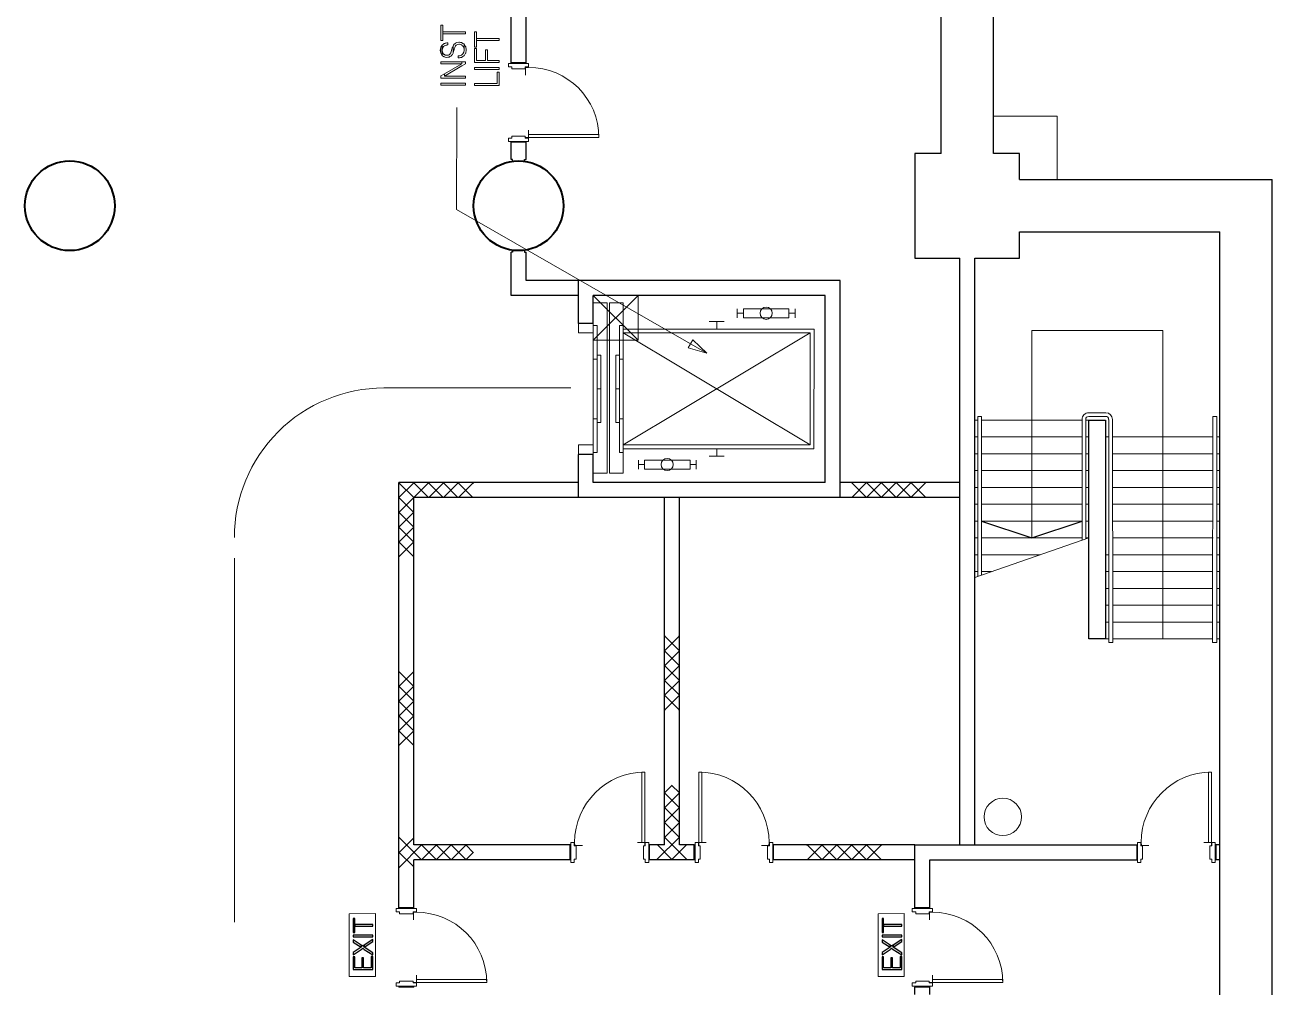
# Model space of a CAD drawing. Header units: metres. Extents: x 1807 to 3745, y 842 to 1968.
# Drawn here: x 3614.4 to 3631.07, y 1310.3 to 1323.17 of the extents above; entities that cross this region are included whole.
import ezdxf

# ---------------------------------------------------------------- set-up
doc = ezdxf.new("R2010")
doc.units = ezdxf.units.M
doc.header["$MEASUREMENT"] = 0
doc.linetypes.add('DGN1', pattern=[7.299439, 0, -7.299439])
doc.linetypes.add('DGN2', pattern=[9.732586, 4.866293, -4.866293])
doc.layers.add('Level 1', color=7, linetype='Continuous', lineweight=0)

msp = doc.modelspace()

# ---------------------------------------------------------------- linework, layer by layer
at = {"layer": 'Level 1', "color": 7, "linetype": 'Continuous', "lineweight": 30}
for p, q in [((3626.649, 1321.45), (3626.649, 1331.3)), ((3627.349, 1321.45), (3627.349, 1331.3)), ((3620.899, 1322.661), (3620.899, 1324)), ((3621.099, 1322.661), (3621.099, 1323.5)), ((3621.099, 1322.661), (3620.899, 1322.661)), ((3621.099, 1321.601), (3620.899, 1321.601)), ((3620.899, 1321.37), (3620.899, 1321.601)), ((3621.099, 1321.37), (3621.099, 1321.601)), ((3620.919, 1321.37), (3620.899, 1321.37)), ((3620.919, 1321.345), (3620.919, 1321.37)), ((3621.079, 1321.345), (3621.079, 1321.37)), ((3621.079, 1321.37), (3621.099, 1321.37)), ((3626.649, 1321.45), (3626.299, 1321.45)), ((3626.299, 1321.45), (3626.299, 1320.05)), ((3627.699, 1321.45), (3627.349, 1321.45)), ((3627.699, 1321.1), (3627.699, 1321.45)), ((3627.699, 1321.1), (3631.074, 1321.1)), ((3631.074, 1309.15), (3631.074, 1321.1)), ((3627.699, 1320.4), (3630.374, 1320.4)), ((3627.699, 1320.05), (3627.699, 1320.4)), ((3630.374, 1309.85), (3630.374, 1320.4)), ((3620.919, 1320.156), (3620.919, 1320.131)), ((3621.079, 1320.156), (3621.079, 1320.131)), ((3620.899, 1319.55), (3620.899, 1320.131)), ((3620.919, 1320.131), (3620.899, 1320.131)), ((3621.079, 1320.131), (3621.099, 1320.131)), ((3621.1, 1319.75), (3621.099, 1320.131)), ((3626.299, 1320.05), (3626.899, 1320.05)), ((3626.899, 1312.2), (3626.899, 1320.05)), ((3627.099, 1312.2), (3627.099, 1320.05)), ((3627.099, 1320.05), (3627.699, 1320.05)), ((3621.799, 1319.75), (3621.1, 1319.75)), ((3621.799, 1319.175), (3621.799, 1319.75)), ((3625.299, 1319.75), (3621.799, 1319.75)), ((3625.299, 1316.85), (3625.299, 1319.75)), ((3621.799, 1319.55), (3620.899, 1319.55)), ((3621.999, 1319.175), (3621.999, 1319.55)), ((3625.099, 1319.55), (3621.999, 1319.55)), ((3625.099, 1317.05), (3625.099, 1319.55)), ((3621.999, 1319.175), (3621.799, 1319.175)), ((3628.623, 1314.957), (3628.624, 1317.882)), ((3628.624, 1317.882), (3628.849, 1317.882)), ((3628.849, 1317.882), (3628.849, 1314.957)), ((3621.799, 1316.85), (3621.799, 1317.425)), ((3621.999, 1317.425), (3621.799, 1317.425)), ((3621.999, 1317.05), (3621.999, 1317.425)), ((3621.799, 1317.05), (3619.399, 1317.05)), ((3619.399, 1311.36), (3619.399, 1317.05)), ((3625.099, 1317.05), (3621.999, 1317.05)), ((3626.899, 1317.05), (3625.299, 1317.05)), ((3619.599, 1312.2), (3619.599, 1316.85)), ((3621.799, 1316.85), (3619.599, 1316.85)), ((3625.299, 1316.85), (3621.799, 1316.85)), ((3622.949, 1312.2), (3622.949, 1316.85)), ((3623.149, 1312.2), (3623.149, 1316.85)), ((3626.899, 1316.85), (3625, 1316.85)), ((3627.188, 1316.532), (3627.861, 1316.307)), ((3627.861, 1316.307), (3628.533, 1316.532)), ((3628.849, 1314.957), (3628.623, 1314.957)), ((3621.689, 1312.2), (3619.599, 1312.2)), ((3621.689, 1312), (3621.689, 1312.2)), ((3622.749, 1312), (3622.749, 1312.2)), ((3622.949, 1312.2), (3622.749, 1312.2)), ((3623.349, 1312.2), (3623.149, 1312.2)), ((3623.349, 1312), (3623.349, 1312.2)), ((3624.409, 1312), (3624.409, 1312.201)), ((3626.299, 1312.201), (3624.409, 1312.201)), ((3626.299, 1311.36), (3626.299, 1312.201)), ((3626.299, 1312.201), (3629.264, 1312.2)), ((3626.899, 1312.2), (3627.099, 1312.2)), ((3629.264, 1312.2), (3629.264, 1312)), ((3630.324, 1312.2), (3630.324, 1312)), ((3630.374, 1312.2), (3630.324, 1312.2)), ((3621.689, 1312), (3619.599, 1312)), ((3619.599, 1311.36), (3619.599, 1312)), ((3623.349, 1312), (3622.749, 1312)), ((3626.299, 1312.001), (3624.409, 1312)), ((3626.499, 1312.001), (3629.264, 1312)), ((3626.499, 1311.36), (3626.499, 1312.001)), ((3630.374, 1312), (3630.324, 1312)), ((3619.599, 1311.36), (3619.399, 1311.36)), ((3626.499, 1311.36), (3626.299, 1311.36)), ((3618.808, 1311.219), (3618.787, 1311.219)), ((3618.787, 1311.219), (3618.787, 1311.031)), ((3618.808, 1311.031), (3618.808, 1311.219)), ((3625.881, 1311.219), (3625.859, 1311.219)), ((3625.859, 1311.219), (3625.859, 1311.031)), ((3625.881, 1311.031), (3625.881, 1311.219)), ((3618.787, 1311.031), (3618.808, 1311.031)), ((3619.05, 1310.996), (3618.787, 1310.996)), ((3618.787, 1310.996), (3618.787, 1310.972)), ((3619.05, 1311.138), (3618.808, 1311.138)), ((3618.808, 1311.138), (3618.808, 1311.113)), ((3618.808, 1311.113), (3619.05, 1311.113)), ((3619.05, 1311.113), (3619.05, 1311.138)), ((3619.05, 1310.972), (3619.05, 1310.996)), ((3625.859, 1311.031), (3625.881, 1311.031)), ((3626.122, 1310.996), (3625.859, 1310.996)), ((3625.859, 1310.996), (3625.859, 1310.972)), ((3626.122, 1311.138), (3625.881, 1311.138)), ((3625.881, 1311.138), (3625.881, 1311.113)), ((3625.881, 1311.113), (3626.122, 1311.113)), ((3626.122, 1311.113), (3626.122, 1311.138)), ((3626.122, 1310.972), (3626.122, 1310.996)), ((3618.787, 1310.972), (3619.05, 1310.972)), ((3618.894, 1310.859), (3618.787, 1310.93)), ((3618.787, 1310.93), (3618.787, 1310.902)), ((3618.787, 1310.902), (3618.894, 1310.832)), ((3618.894, 1310.832), (3618.787, 1310.761)), ((3618.894, 1310.832), (3618.894, 1310.859)), ((3618.915, 1310.846), (3618.894, 1310.859)), ((3618.894, 1310.859), (3618.894, 1310.832)), ((3618.894, 1310.804), (3618.915, 1310.818)), ((3618.936, 1310.859), (3618.915, 1310.846)), ((3618.915, 1310.846), (3618.915, 1310.846)), ((3618.915, 1310.818), (3618.915, 1310.818)), ((3618.915, 1310.818), (3618.936, 1310.804)), ((3619.05, 1310.937), (3618.936, 1310.859)), ((3618.936, 1310.832), (3619.05, 1310.908)), ((3618.936, 1310.859), (3618.936, 1310.832)), ((3618.936, 1310.832), (3618.936, 1310.859)), ((3619.05, 1310.758), (3618.936, 1310.832)), ((3619.05, 1310.908), (3619.05, 1310.937)), ((3625.859, 1310.972), (3626.122, 1310.972)), ((3625.967, 1310.859), (3625.859, 1310.93)), ((3625.859, 1310.93), (3625.859, 1310.902)), ((3625.859, 1310.902), (3625.967, 1310.832)), ((3625.967, 1310.832), (3625.859, 1310.761)), ((3625.967, 1310.832), (3625.967, 1310.859)), ((3625.987, 1310.846), (3625.967, 1310.859)), ((3625.967, 1310.859), (3625.967, 1310.832)), ((3625.967, 1310.804), (3625.987, 1310.818)), ((3626.008, 1310.86), (3625.987, 1310.846)), ((3625.987, 1310.846), (3625.987, 1310.846)), ((3625.987, 1310.818), (3625.987, 1310.818)), ((3625.987, 1310.818), (3626.008, 1310.804)), ((3626.122, 1310.937), (3626.008, 1310.86)), ((3626.008, 1310.832), (3626.122, 1310.908)), ((3626.008, 1310.86), (3626.008, 1310.832)), ((3626.008, 1310.832), (3626.008, 1310.86)), ((3626.122, 1310.758), (3626.008, 1310.832)), ((3626.122, 1310.908), (3626.122, 1310.937)), ((3618.787, 1310.733), (3618.894, 1310.804)), ((3618.787, 1310.761), (3618.787, 1310.733)), ((3618.808, 1310.706), (3618.787, 1310.706)), ((3618.787, 1310.706), (3618.787, 1310.533)), ((3618.808, 1310.557), (3618.808, 1310.706)), ((3618.925, 1310.693), (3618.904, 1310.693)), ((3618.904, 1310.693), (3618.904, 1310.557)), ((3618.925, 1310.557), (3618.925, 1310.693)), ((3618.936, 1310.804), (3619.05, 1310.73)), ((3619.05, 1310.71), (3619.028, 1310.71)), ((3619.028, 1310.71), (3619.028, 1310.557)), ((3619.05, 1310.73), (3619.05, 1310.758)), ((3619.05, 1310.533), (3619.05, 1310.71)), ((3625.859, 1310.733), (3625.967, 1310.804)), ((3625.859, 1310.761), (3625.859, 1310.733)), ((3625.881, 1310.706), (3625.859, 1310.706)), ((3625.859, 1310.706), (3625.859, 1310.533)), ((3625.881, 1310.557), (3625.881, 1310.706)), ((3625.998, 1310.693), (3625.976, 1310.693)), ((3625.976, 1310.693), (3625.976, 1310.557)), ((3625.998, 1310.557), (3625.998, 1310.693)), ((3626.008, 1310.804), (3626.122, 1310.73)), ((3626.122, 1310.71), (3626.101, 1310.71)), ((3626.101, 1310.71), (3626.101, 1310.557)), ((3626.122, 1310.73), (3626.122, 1310.758)), ((3626.122, 1310.533), (3626.122, 1310.71)), ((3618.787, 1310.533), (3618.808, 1310.533)), ((3618.904, 1310.557), (3618.808, 1310.557)), ((3618.808, 1310.533), (3618.904, 1310.533)), ((3618.904, 1310.533), (3618.925, 1310.533)), ((3619.028, 1310.557), (3618.925, 1310.557)), ((3618.925, 1310.533), (3619.028, 1310.533)), ((3619.028, 1310.533), (3619.05, 1310.533)), ((3625.859, 1310.533), (3625.881, 1310.533)), ((3625.976, 1310.557), (3625.881, 1310.557)), ((3625.881, 1310.533), (3625.976, 1310.533)), ((3625.976, 1310.533), (3625.998, 1310.533)), ((3626.101, 1310.557), (3625.998, 1310.557)), ((3625.998, 1310.533), (3626.101, 1310.533)), ((3626.101, 1310.533), (3626.122, 1310.533)), ((3626.499, 1310.3), (3626.299, 1310.3)), ((3626.299, 1310.2), (3626.299, 1310.3)), ((3626.499, 1310.2), (3626.499, 1310.3))]:
    msp.add_line(p, q, dxfattribs=at)
at = {"layer": 'Level 1', "color": 7, "linetype": 'Continuous', "lineweight": 0}
for p, q in [((3626.649, 1321.45), (3626.649, 1331.3)), ((3627.349, 1331.3), (3627.349, 1321.45)), ((3619.988, 1323.167), (3619.961, 1323.167)), ((3619.961, 1323.167), (3619.961, 1322.959)), ((3619.988, 1322.959), (3619.988, 1323.167)), ((3620.29, 1323.077), (3619.988, 1323.077)), ((3619.988, 1323.077), (3619.988, 1323.049)), ((3619.988, 1323.049), (3620.29, 1323.049)), ((3620.29, 1323.049), (3620.29, 1323.077)), ((3620.438, 1323.077), (3620.411, 1323.077)), ((3620.411, 1323.077), (3620.411, 1322.869)), ((3620.438, 1322.869), (3620.438, 1323.077)), ((3620.74, 1322.987), (3620.438, 1322.987)), ((3620.438, 1322.987), (3620.438, 1322.959)), ((3620.74, 1322.959), (3620.74, 1322.987)), ((3619.958, 1322.866), (3619.952, 1322.83)), ((3619.952, 1322.83), (3619.958, 1322.791)), ((3619.959, 1322.87), (3619.958, 1322.866)), ((3619.958, 1322.791), (3619.958, 1322.866)), ((3619.958, 1322.866), (3619.958, 1322.791)), ((3619.976, 1322.9), (3619.959, 1322.87)), ((3619.961, 1322.959), (3619.988, 1322.959)), ((3619.977, 1322.901), (3619.976, 1322.9)), ((3619.979, 1322.902), (3619.977, 1322.901)), ((3619.977, 1322.76), (3619.977, 1322.901)), ((3619.977, 1322.901), (3619.977, 1322.76)), ((3619.983, 1322.904), (3619.979, 1322.902)), ((3619.979, 1322.902), (3619.979, 1322.829)), ((3619.979, 1322.829), (3619.979, 1322.902)), ((3619.979, 1322.829), (3619.983, 1322.854)), ((3619.983, 1322.801), (3619.979, 1322.829)), ((3619.997, 1322.913), (3619.983, 1322.904)), ((3619.983, 1322.904), (3619.983, 1322.904)), ((3619.983, 1322.904), (3619.983, 1322.904)), ((3619.983, 1322.857), (3619.997, 1322.88)), ((3619.983, 1322.854), (3619.983, 1322.857)), ((3619.998, 1322.914), (3619.997, 1322.913)), ((3619.997, 1322.88), (3619.998, 1322.882)), ((3620.006, 1322.92), (3619.998, 1322.914)), ((3619.998, 1322.882), (3620.006, 1322.887)), ((3620.007, 1322.92), (3620.006, 1322.92)), ((3620.006, 1322.887), (3620.007, 1322.888)), ((3620.017, 1322.922), (3620.007, 1322.92)), ((3620.007, 1322.888), (3620.017, 1322.894)), ((3620.019, 1322.923), (3620.017, 1322.922)), ((3620.017, 1322.894), (3620.019, 1322.895)), ((3620.04, 1322.928), (3620.019, 1322.923)), ((3620.019, 1322.923), (3620.019, 1322.923)), ((3620.019, 1322.895), (3620.04, 1322.9)), ((3620.041, 1322.928), (3620.04, 1322.928)), ((3620.04, 1322.9), (3620.041, 1322.9)), ((3620.042, 1322.928), (3620.041, 1322.928)), ((3620.041, 1322.928), (3620.041, 1322.928)), ((3620.041, 1322.9), (3620.041, 1322.901)), ((3620.041, 1322.901), (3620.042, 1322.901)), ((3620.053, 1322.928), (3620.042, 1322.928)), ((3620.042, 1322.901), (3620.053, 1322.901)), ((3620.053, 1322.901), (3620.053, 1322.928)), ((3620.107, 1322.845), (3620.098, 1322.811)), ((3620.113, 1322.863), (3620.107, 1322.845)), ((3620.114, 1322.866), (3620.113, 1322.863)), ((3620.123, 1322.888), (3620.114, 1322.866)), ((3620.114, 1322.866), (3620.114, 1322.866)), ((3620.125, 1322.891), (3620.123, 1322.888)), ((3620.13, 1322.898), (3620.125, 1322.891)), ((3620.125, 1322.891), (3620.125, 1322.796)), ((3620.125, 1322.796), (3620.125, 1322.891)), ((3620.138, 1322.91), (3620.13, 1322.898)), ((3620.13, 1322.814), (3620.138, 1322.842)), ((3620.14, 1322.912), (3620.138, 1322.91)), ((3620.138, 1322.91), (3620.138, 1322.91)), ((3620.138, 1322.842), (3620.14, 1322.848)), ((3620.145, 1322.916), (3620.14, 1322.912)), ((3620.14, 1322.848), (3620.145, 1322.865)), ((3620.158, 1322.925), (3620.145, 1322.916)), ((3620.145, 1322.865), (3620.158, 1322.889)), ((3620.166, 1322.93), (3620.158, 1322.925)), ((3620.158, 1322.889), (3620.166, 1322.896)), ((3620.176, 1322.932), (3620.166, 1322.93)), ((3620.166, 1322.896), (3620.176, 1322.904)), ((3620.2, 1322.937), (3620.176, 1322.932)), ((3620.176, 1322.904), (3620.2, 1322.91)), ((3620.203, 1322.936), (3620.2, 1322.937)), ((3620.2, 1322.91), (3620.203, 1322.909)), ((3620.209, 1322.936), (3620.203, 1322.936)), ((3620.203, 1322.909), (3620.209, 1322.909)), ((3620.225, 1322.933), (3620.209, 1322.936)), ((3620.209, 1322.909), (3620.225, 1322.908)), ((3620.233, 1322.932), (3620.225, 1322.933)), ((3620.225, 1322.908), (3620.233, 1322.904)), ((3620.236, 1322.932), (3620.233, 1322.932)), ((3620.233, 1322.904), (3620.236, 1322.902)), ((3620.24, 1322.931), (3620.236, 1322.932)), ((3620.236, 1322.932), (3620.236, 1322.932)), ((3620.236, 1322.902), (3620.24, 1322.9)), ((3620.25, 1322.925), (3620.24, 1322.931)), ((3620.24, 1322.9), (3620.25, 1322.895)), ((3620.256, 1322.922), (3620.25, 1322.925)), ((3620.25, 1322.895), (3620.256, 1322.886)), ((3620.267, 1322.915), (3620.256, 1322.922)), ((3620.256, 1322.886), (3620.267, 1322.869)), ((3620.268, 1322.914), (3620.267, 1322.915)), ((3620.267, 1322.869), (3620.268, 1322.863)), ((3620.27, 1322.913), (3620.268, 1322.914)), ((3620.268, 1322.863), (3620.27, 1322.849)), ((3620.27, 1322.823), (3620.268, 1322.808)), ((3620.272, 1322.911), (3620.27, 1322.913)), ((3620.27, 1322.849), (3620.272, 1322.84)), ((3620.272, 1322.833), (3620.27, 1322.823)), ((3620.272, 1322.91), (3620.272, 1322.911)), ((3620.292, 1322.88), (3620.272, 1322.91)), ((3620.272, 1322.91), (3620.272, 1322.837)), ((3620.272, 1322.837), (3620.272, 1322.91)), ((3620.272, 1322.84), (3620.272, 1322.837)), ((3620.272, 1322.837), (3620.272, 1322.833)), ((3620.293, 1322.874), (3620.292, 1322.88)), ((3620.299, 1322.836), (3620.293, 1322.874)), ((3620.293, 1322.792), (3620.299, 1322.836)), ((3620.411, 1322.869), (3620.438, 1322.869)), ((3620.438, 1322.852), (3620.411, 1322.852)), ((3620.411, 1322.852), (3620.411, 1322.667)), ((3620.438, 1322.959), (3620.74, 1322.959)), ((3620.438, 1322.694), (3620.438, 1322.852)), ((3620.584, 1322.837), (3620.557, 1322.837)), ((3620.557, 1322.837), (3620.557, 1322.694)), ((3620.584, 1322.694), (3620.584, 1322.837)), ((3619.958, 1322.791), (3619.959, 1322.79)), ((3619.959, 1322.79), (3619.976, 1322.761)), ((3620.243, 1322.677), (3619.961, 1322.677)), ((3619.961, 1322.677), (3619.961, 1322.65)), ((3619.976, 1322.761), (3619.977, 1322.76)), ((3619.977, 1322.76), (3619.979, 1322.759)), ((3619.979, 1322.759), (3619.983, 1322.757)), ((3619.983, 1322.8), (3619.983, 1322.801)), ((3619.997, 1322.778), (3619.983, 1322.8)), ((3619.983, 1322.757), (3619.983, 1322.756)), ((3619.983, 1322.756), (3619.997, 1322.748)), ((3619.998, 1322.778), (3619.997, 1322.778)), ((3619.997, 1322.748), (3619.998, 1322.747)), ((3620.006, 1322.772), (3619.998, 1322.778)), ((3619.998, 1322.747), (3620.006, 1322.741)), ((3620.007, 1322.771), (3620.006, 1322.772)), ((3620.006, 1322.772), (3620.006, 1322.772)), ((3620.006, 1322.741), (3620.007, 1322.741)), ((3620.017, 1322.765), (3620.007, 1322.771)), ((3620.007, 1322.741), (3620.017, 1322.739)), ((3620.019, 1322.765), (3620.017, 1322.765)), ((3620.017, 1322.739), (3620.019, 1322.739)), ((3620.04, 1322.762), (3620.019, 1322.765)), ((3620.019, 1322.739), (3620.04, 1322.735)), ((3620.041, 1322.762), (3620.04, 1322.762)), ((3620.04, 1322.735), (3620.041, 1322.735)), ((3620.042, 1322.762), (3620.041, 1322.762)), ((3620.041, 1322.762), (3620.041, 1322.762)), ((3620.041, 1322.735), (3620.041, 1322.735)), ((3620.041, 1322.735), (3620.042, 1322.735)), ((3620.053, 1322.764), (3620.042, 1322.762)), ((3620.042, 1322.735), (3620.053, 1322.737)), ((3620.064, 1322.766), (3620.053, 1322.764)), ((3620.053, 1322.737), (3620.064, 1322.738)), ((3620.071, 1322.77), (3620.064, 1322.766)), ((3620.064, 1322.738), (3620.071, 1322.739)), ((3620.081, 1322.777), (3620.071, 1322.77)), ((3620.071, 1322.739), (3620.081, 1322.744)), ((3620.092, 1322.795), (3620.081, 1322.777)), ((3620.081, 1322.744), (3620.092, 1322.75)), ((3620.096, 1322.807), (3620.092, 1322.795)), ((3620.092, 1322.75), (3620.096, 1322.752)), ((3620.098, 1322.811), (3620.096, 1322.807)), ((3620.096, 1322.752), (3620.098, 1322.753)), ((3620.098, 1322.753), (3620.107, 1322.765)), ((3620.107, 1322.765), (3620.113, 1322.771)), ((3620.113, 1322.771), (3620.114, 1322.772)), ((3620.114, 1322.772), (3620.123, 1322.793)), ((3620.123, 1322.793), (3620.125, 1322.796)), ((3620.125, 1322.796), (3620.13, 1322.814)), ((3620.2, 1322.755), (3620.19, 1322.755)), ((3620.19, 1322.755), (3620.19, 1322.728)), ((3620.19, 1322.728), (3620.2, 1322.728)), ((3620.203, 1322.756), (3620.2, 1322.755)), ((3620.2, 1322.728), (3620.203, 1322.728)), ((3620.209, 1322.756), (3620.203, 1322.756)), ((3620.203, 1322.728), (3620.209, 1322.729)), ((3620.225, 1322.761), (3620.209, 1322.756)), ((3620.209, 1322.729), (3620.225, 1322.732)), ((3620.233, 1322.764), (3620.225, 1322.761)), ((3620.225, 1322.732), (3620.233, 1322.733)), ((3620.236, 1322.766), (3620.233, 1322.764)), ((3620.233, 1322.733), (3620.236, 1322.734)), ((3620.24, 1322.77), (3620.236, 1322.766)), ((3620.236, 1322.734), (3620.24, 1322.737)), ((3620.25, 1322.778), (3620.24, 1322.77)), ((3620.24, 1322.77), (3620.24, 1322.77)), ((3620.24, 1322.737), (3620.25, 1322.743)), ((3620.243, 1322.65), (3620.243, 1322.677)), ((3620.29, 1322.677), (3620.243, 1322.677)), ((3620.243, 1322.677), (3620.243, 1322.65)), ((3620.256, 1322.783), (3620.25, 1322.778)), ((3620.25, 1322.743), (3620.256, 1322.747)), ((3620.267, 1322.806), (3620.256, 1322.783)), ((3620.256, 1322.747), (3620.267, 1322.754)), ((3620.268, 1322.808), (3620.267, 1322.806)), ((3620.267, 1322.754), (3620.268, 1322.754)), ((3620.268, 1322.754), (3620.27, 1322.756)), ((3620.27, 1322.756), (3620.272, 1322.756)), ((3620.272, 1322.757), (3620.292, 1322.79)), ((3620.272, 1322.756), (3620.272, 1322.757)), ((3620.29, 1322.647), (3620.29, 1322.677)), ((3620.292, 1322.79), (3620.293, 1322.792)), ((3620.411, 1322.667), (3620.438, 1322.667)), ((3620.557, 1322.694), (3620.438, 1322.694)), ((3620.438, 1322.667), (3620.557, 1322.667)), ((3620.557, 1322.667), (3620.584, 1322.667)), ((3620.74, 1322.694), (3620.584, 1322.694)), ((3620.584, 1322.667), (3620.74, 1322.667)), ((3620.74, 1322.667), (3620.74, 1322.694)), ((3620.899, 1322.661), (3620.899, 1322.651)), ((3621.099, 1322.661), (3620.899, 1322.661)), ((3621.099, 1322.651), (3621.099, 1322.661)), ((3619.961, 1322.65), (3620.243, 1322.65)), ((3620.008, 1322.513), (3619.961, 1322.486)), ((3620.243, 1322.65), (3620.008, 1322.513)), ((3620.008, 1322.483), (3620.243, 1322.62)), ((3620.008, 1322.513), (3620.008, 1322.483)), ((3620.008, 1322.483), (3620.008, 1322.513)), ((3620.243, 1322.62), (3620.29, 1322.647)), ((3620.74, 1322.6), (3620.411, 1322.6)), ((3620.411, 1322.6), (3620.411, 1322.573)), ((3620.411, 1322.573), (3620.74, 1322.573)), ((3620.74, 1322.536), (3620.713, 1322.536)), ((3620.713, 1322.536), (3620.713, 1322.387)), ((3620.74, 1322.573), (3620.74, 1322.6)), ((3620.74, 1322.36), (3620.74, 1322.536)), ((3620.864, 1322.651), (3621.134, 1322.651)), ((3620.864, 1322.606), (3620.864, 1322.651)), ((3620.909, 1322.606), (3620.864, 1322.606)), ((3620.899, 1322.651), (3621.099, 1322.651)), ((3620.909, 1322.581), (3620.909, 1322.606)), ((3621.089, 1322.581), (3620.909, 1322.581)), ((3621.134, 1322.606), (3621.089, 1322.606)), ((3621.089, 1322.606), (3621.089, 1322.581)), ((3621.134, 1322.651), (3621.134, 1322.606)), ((3619.961, 1322.486), (3619.961, 1322.456)), ((3619.961, 1322.456), (3620.008, 1322.456)), ((3620.29, 1322.389), (3619.961, 1322.389)), ((3619.961, 1322.389), (3619.961, 1322.362)), ((3619.961, 1322.362), (3620.29, 1322.362)), ((3620.243, 1322.483), (3620.008, 1322.483)), ((3620.008, 1322.456), (3620.243, 1322.456)), ((3620.29, 1322.483), (3620.243, 1322.483)), ((3620.243, 1322.456), (3620.29, 1322.456)), ((3620.29, 1322.456), (3620.29, 1322.483)), ((3620.29, 1322.362), (3620.29, 1322.389)), ((3620.713, 1322.387), (3620.411, 1322.387)), ((3620.411, 1322.387), (3620.411, 1322.36)), ((3620.411, 1322.36), (3620.713, 1322.36)), ((3620.713, 1322.36), (3620.74, 1322.36)), ((3620.168, 1320.7), (3620.174, 1322.062)), ((3628.199, 1321.95), (3627.349, 1321.95)), ((3628.199, 1321.1), (3628.199, 1321.95)), ((3620.909, 1321.656), (3620.864, 1321.656)), ((3620.864, 1321.656), (3620.864, 1321.611)), ((3621.089, 1321.681), (3620.909, 1321.681)), ((3620.909, 1321.681), (3620.909, 1321.656)), ((3621.089, 1321.656), (3621.089, 1321.681)), ((3621.134, 1321.656), (3621.089, 1321.656)), ((3622.071, 1321.701), (3621.134, 1321.701)), ((3621.134, 1321.701), (3621.134, 1321.661)), ((3621.134, 1321.661), (3622.074, 1321.661)), ((3621.134, 1321.611), (3621.134, 1321.656)), ((3622.074, 1321.661), (3622.071, 1321.701)), ((3620.864, 1321.611), (3621.134, 1321.611)), ((3620.899, 1321.601), (3620.899, 1321.611)), ((3620.899, 1321.611), (3621.099, 1321.611)), ((3621.099, 1321.601), (3620.899, 1321.601)), ((3621.099, 1321.611), (3621.099, 1321.601)), ((3626.299, 1320.05), (3626.299, 1321.45)), ((3626.299, 1321.45), (3626.649, 1321.45)), ((3627.349, 1321.45), (3627.699, 1321.45)), ((3627.699, 1321.45), (3627.699, 1321.1)), ((3627.699, 1321.1), (3631.074, 1321.1)), ((3631.074, 1321.1), (3631.074, 1309.15)), ((3623.516, 1318.778), (3620.168, 1320.7)), ((3630.374, 1320.4), (3627.699, 1320.4)), ((3627.699, 1320.4), (3627.699, 1320.05)), ((3630.374, 1309.85), (3630.374, 1320.4)), ((3626.899, 1320.05), (3626.299, 1320.05)), ((3626.899, 1312.2), (3626.899, 1320.05)), ((3627.699, 1320.05), (3627.099, 1320.05)), ((3627.099, 1320.05), (3627.099, 1312.2)), ((3625.299, 1319.75), (3621.799, 1319.75)), ((3621.799, 1319.75), (3621.799, 1319.175)), ((3625.299, 1316.85), (3625.299, 1319.75)), ((3621.999, 1319.175), (3621.999, 1319.55)), ((3621.999, 1319.55), (3625.099, 1319.55)), ((3625.099, 1319.55), (3625.099, 1317.05)), ((3622.184, 1319.45), (3621.999, 1319.45)), ((3621.999, 1319.45), (3621.999, 1317.175)), ((3622.183, 1317.175), (3622.184, 1319.45)), ((3622.214, 1317.175), (3622.214, 1319.45)), ((3622.214, 1319.45), (3622.398, 1319.45)), ((3622.398, 1319.45), (3622.398, 1317.175)), ((3623.924, 1319.373), (3623.924, 1319.251)), ((3624.005, 1319.251), (3624.005, 1319.373)), ((3624.005, 1319.373), (3624.615, 1319.373)), ((3624.615, 1319.373), (3624.615, 1319.251)), ((3624.696, 1319.373), (3624.696, 1319.251)), ((3621.999, 1319.175), (3621.799, 1319.175)), ((3621.799, 1319.175), (3621.999, 1319.175)), ((3621.799, 1319.05), (3621.799, 1319.175)), ((3621.799, 1319.175), (3621.999, 1319.175)), ((3621.999, 1319.175), (3621.999, 1319.05)), ((3623.549, 1319.201), (3623.749, 1319.201)), ((3623.649, 1319.101), (3623.649, 1319.201)), ((3624.005, 1319.312), (3623.924, 1319.312)), ((3624.615, 1319.251), (3624.005, 1319.251)), ((3624.615, 1319.312), (3624.696, 1319.312)), ((3621.999, 1319.05), (3621.799, 1319.05)), ((3622.049, 1319.15), (3621.999, 1319.15)), ((3621.999, 1319.15), (3621.999, 1318.7)), ((3622.049, 1318.7), (3622.049, 1319.15)), ((3622.349, 1318.7), (3622.349, 1319.15)), ((3622.349, 1319.15), (3622.399, 1319.15)), ((3622.399, 1319.049), (3622.398, 1319.1)), ((3622.398, 1319.1), (3624.95, 1319.099)), ((3622.399, 1319.15), (3622.399, 1318.7)), ((3622.399, 1317.55), (3624.899, 1319.05)), ((3624.899, 1319.05), (3622.399, 1319.049)), ((3622.399, 1319.049), (3624.899, 1317.551)), ((3624.899, 1317.551), (3624.899, 1319.05)), ((3624.95, 1319.099), (3624.949, 1317.5)), ((3627.861, 1319.082), (3627.861, 1316.307)), ((3627.861, 1319.082), (3629.612, 1319.082)), ((3629.612, 1314.957), (3629.612, 1319.082)), ((3623.268, 1318.848), (3623.331, 1318.956)), ((3623.516, 1318.778), (3623.268, 1318.848)), ((3623.331, 1318.956), (3623.516, 1318.778)), ((3621.999, 1318.7), (3622.049, 1318.7)), ((3622.099, 1318.75), (3622.049, 1318.75)), ((3622.049, 1318.75), (3622.049, 1318.3)), ((3622.099, 1318.3), (3622.099, 1318.75)), ((3622.299, 1318.3), (3622.299, 1318.75)), ((3622.299, 1318.75), (3622.349, 1318.75)), ((3622.349, 1318.75), (3622.349, 1318.3)), ((3622.399, 1318.7), (3622.349, 1318.7)), ((3622.049, 1318.3), (3622.099, 1318.3)), ((3622.049, 1317.85), (3622.049, 1318.3)), ((3622.049, 1318.3), (3622.099, 1318.3)), ((3622.099, 1318.3), (3622.099, 1317.85)), ((3622.349, 1318.3), (3622.299, 1318.3)), ((3622.299, 1318.3), (3622.299, 1317.85)), ((3622.349, 1318.3), (3622.299, 1318.3)), ((3622.349, 1317.85), (3622.349, 1318.3)), ((3621.999, 1317.9), (3622.049, 1317.9)), ((3621.999, 1317.45), (3621.999, 1317.9)), ((3622.049, 1317.9), (3622.049, 1317.45)), ((3622.099, 1317.85), (3622.049, 1317.85)), ((3622.299, 1317.85), (3622.349, 1317.85)), ((3622.399, 1317.9), (3622.349, 1317.9)), ((3622.349, 1317.9), (3622.349, 1317.45)), ((3622.399, 1317.45), (3622.399, 1317.9)), ((3627.098, 1317.882), (3627.138, 1317.882)), ((3627.138, 1317.931), (3627.138, 1315.793)), ((3627.188, 1317.931), (3627.138, 1317.931)), ((3627.188, 1317.931), (3627.188, 1315.81)), ((3627.188, 1317.882), (3628.534, 1317.882)), ((3628.533, 1316.275), (3628.533, 1317.892)), ((3628.583, 1316.293), (3628.583, 1317.892)), ((3628.584, 1317.882), (3628.623, 1317.882)), ((3628.85, 1317.982), (3628.623, 1317.982)), ((3628.623, 1317.932), (3628.849, 1317.932)), ((3628.849, 1317.882), (3628.624, 1317.882)), ((3628.624, 1317.882), (3628.624, 1314.957)), ((3628.849, 1314.957), (3628.849, 1317.882)), ((3628.89, 1314.907), (3628.89, 1317.892)), ((3628.94, 1317.892), (3628.943, 1314.907)), ((3630.284, 1317.932), (3630.279, 1314.907)), ((3630.334, 1317.932), (3630.284, 1317.932)), ((3630.334, 1314.907), (3630.334, 1317.932)), ((3627.099, 1317.657), (3627.138, 1317.657)), ((3627.189, 1317.657), (3628.533, 1317.657)), ((3628.584, 1317.657), (3628.623, 1317.657)), ((3628.889, 1317.657), (3628.849, 1317.657)), ((3630.284, 1317.657), (3628.939, 1317.657)), ((3630.374, 1317.657), (3630.334, 1317.657)), ((3621.999, 1317.55), (3621.799, 1317.55)), ((3621.799, 1317.55), (3621.799, 1317.425)), ((3621.999, 1317.425), (3621.999, 1317.55)), ((3622.399, 1317.55), (3624.899, 1317.551)), ((3622.399, 1317.5), (3622.399, 1317.55)), ((3624.949, 1317.5), (3622.399, 1317.5)), ((3623.649, 1317.5), (3623.649, 1317.4)), ((3621.998, 1317.425), (3621.799, 1317.425)), ((3621.799, 1317.425), (3621.799, 1316.85)), ((3621.999, 1317.425), (3621.799, 1317.425)), ((3621.799, 1317.425), (3621.999, 1317.425)), ((3622.049, 1317.45), (3621.999, 1317.45)), ((3621.999, 1317.05), (3621.999, 1317.425)), ((3622.349, 1317.45), (3622.399, 1317.45)), ((3622.601, 1317.227), (3622.601, 1317.349)), ((3622.683, 1317.227), (3622.683, 1317.349)), ((3622.683, 1317.349), (3623.292, 1317.349)), ((3623.292, 1317.349), (3623.292, 1317.227)), ((3623.373, 1317.227), (3623.373, 1317.349)), ((3623.549, 1317.4), (3623.749, 1317.4)), ((3627.098, 1317.432), (3627.138, 1317.432)), ((3627.188, 1317.432), (3628.534, 1317.432)), ((3628.584, 1317.432), (3628.624, 1317.432)), ((3630.284, 1317.432), (3628.94, 1317.432)), ((3630.374, 1317.432), (3630.335, 1317.432)), ((3621.999, 1317.175), (3622.183, 1317.175)), ((3622.398, 1317.175), (3622.214, 1317.175)), ((3622.683, 1317.288), (3622.601, 1317.288)), ((3623.292, 1317.227), (3622.683, 1317.227)), ((3623.292, 1317.288), (3623.373, 1317.288)), ((3627.099, 1317.207), (3627.138, 1317.207)), ((3627.188, 1317.207), (3628.533, 1317.207)), ((3628.584, 1317.207), (3628.623, 1317.207)), ((3630.285, 1317.207), (3628.94, 1317.207)), ((3630.375, 1317.207), (3630.335, 1317.207)), ((3619.399, 1317.044), (3619.405, 1317.05)), ((3619.399, 1316.846), (3619.603, 1317.05)), ((3619.599, 1316.846), (3619.399, 1317.046)), ((3619.793, 1316.85), (3619.593, 1317.05)), ((3619.601, 1316.85), (3619.801, 1317.05)), ((3619.991, 1316.85), (3619.791, 1317.05)), ((3619.799, 1316.85), (3619.999, 1317.05)), ((3620.189, 1316.85), (3619.989, 1317.05)), ((3619.997, 1316.85), (3620.197, 1317.05)), ((3620.387, 1316.85), (3620.187, 1317.05)), ((3620.195, 1316.85), (3620.395, 1317.05)), ((3620.399, 1317.036), (3620.385, 1317.05)), ((3625.099, 1317.05), (3621.999, 1317.05)), ((3625.456, 1317.05), (3625.45, 1317.044)), ((3625.653, 1316.85), (3625.453, 1317.05)), ((3625.653, 1317.05), (3625.454, 1316.85)), ((3625.851, 1316.85), (3625.651, 1317.05)), ((3625.851, 1317.05), (3625.651, 1316.85)), ((3626.049, 1316.85), (3625.849, 1317.05)), ((3626.049, 1317.05), (3625.849, 1316.85)), ((3626.247, 1316.85), (3626.047, 1317.05)), ((3626.247, 1317.05), (3626.047, 1316.85)), ((3626.445, 1316.85), (3626.245, 1317.05)), ((3626.445, 1317.05), (3626.245, 1316.85)), ((3626.449, 1317.044), (3626.443, 1317.05)), ((3619.399, 1316.648), (3619.599, 1316.848)), ((3619.599, 1316.648), (3619.399, 1316.848)), ((3620.393, 1316.85), (3620.399, 1316.856)), ((3621.799, 1316.85), (3625.299, 1316.85)), ((3625.455, 1316.85), (3625.45, 1316.856)), ((3626.449, 1316.856), (3626.443, 1316.85)), ((3627.098, 1316.982), (3627.138, 1316.982)), ((3627.188, 1316.982), (3628.533, 1316.982)), ((3628.583, 1316.982), (3628.623, 1316.982)), ((3630.284, 1316.982), (3628.94, 1316.982)), ((3630.374, 1316.982), (3630.335, 1316.982)), ((3627.098, 1316.757), (3627.138, 1316.757)), ((3627.188, 1316.757), (3628.533, 1316.757)), ((3628.584, 1316.757), (3628.623, 1316.757)), ((3630.285, 1316.757), (3628.94, 1316.757)), ((3630.375, 1316.757), (3630.335, 1316.757)), ((3619.399, 1316.45), (3619.599, 1316.65)), ((3619.599, 1316.45), (3619.399, 1316.65)), ((3627.098, 1316.532), (3627.138, 1316.532)), ((3627.188, 1316.532), (3628.533, 1316.532)), ((3628.583, 1316.532), (3628.623, 1316.532)), ((3630.284, 1316.532), (3628.94, 1316.532)), ((3630.374, 1316.532), (3630.335, 1316.532)), ((3619.399, 1316.252), (3619.599, 1316.452)), ((3619.599, 1316.252), (3619.399, 1316.452)), ((3619.399, 1316.054), (3619.599, 1316.254)), ((3619.599, 1316.054), (3619.399, 1316.254)), ((3627.098, 1316.307), (3627.138, 1316.307)), ((3628.624, 1316.307), (3627.099, 1315.779)), ((3627.188, 1316.307), (3628.533, 1316.307)), ((3628.584, 1316.307), (3628.624, 1316.307)), ((3630.285, 1316.307), (3628.94, 1316.307)), ((3630.375, 1316.307), (3630.335, 1316.307)), ((3619.405, 1316.05), (3619.399, 1316.056)), ((3619.593, 1316.05), (3619.599, 1316.056)), ((3627.098, 1316.082), (3627.138, 1316.082)), ((3627.188, 1316.082), (3627.973, 1316.082)), ((3628.889, 1316.082), (3628.849, 1316.082)), ((3630.284, 1316.082), (3628.94, 1316.082)), ((3630.374, 1316.082), (3630.335, 1316.082)), ((3627.098, 1315.857), (3627.138, 1315.857)), ((3627.188, 1315.857), (3627.323, 1315.857)), ((3628.89, 1315.857), (3628.85, 1315.857)), ((3630.284, 1315.857), (3628.94, 1315.857)), ((3630.374, 1315.857), (3630.335, 1315.857)), ((3628.889, 1315.632), (3628.849, 1315.632)), ((3630.284, 1315.632), (3628.94, 1315.632)), ((3630.374, 1315.632), (3630.334, 1315.632)), ((3628.89, 1315.407), (3628.849, 1315.407)), ((3630.284, 1315.407), (3628.939, 1315.407)), ((3630.374, 1315.407), (3630.335, 1315.407)), ((3628.889, 1315.182), (3628.849, 1315.182)), ((3630.284, 1315.182), (3628.94, 1315.182)), ((3630.374, 1315.182), (3630.334, 1315.182)), ((3622.949, 1314.994), (3622.955, 1315)), ((3622.949, 1314.796), (3623.149, 1314.996)), ((3623.149, 1314.796), (3622.949, 1314.996)), ((3623.149, 1314.994), (3623.143, 1315)), ((3628.624, 1314.957), (3628.849, 1314.957)), ((3628.889, 1314.957), (3628.849, 1314.957)), ((3628.889, 1314.957), (3628.849, 1314.957)), ((3628.943, 1314.907), (3628.89, 1314.907)), ((3630.284, 1314.957), (3628.939, 1314.957)), ((3630.284, 1314.957), (3628.94, 1314.957)), ((3630.279, 1314.907), (3630.334, 1314.907)), ((3630.374, 1314.957), (3630.335, 1314.957)), ((3622.949, 1314.598), (3623.149, 1314.798)), ((3623.149, 1314.598), (3622.949, 1314.798)), ((3619.405, 1314.525), (3619.399, 1314.519)), ((3619.599, 1314.521), (3619.399, 1314.321)), ((3619.399, 1314.521), (3619.599, 1314.321)), ((3619.593, 1314.525), (3619.599, 1314.519)), ((3622.949, 1314.4), (3623.149, 1314.6)), ((3623.149, 1314.4), (3622.949, 1314.6)), ((3619.599, 1314.323), (3619.399, 1314.123)), ((3619.399, 1314.323), (3619.599, 1314.123)), ((3622.949, 1314.202), (3623.149, 1314.402)), ((3623.149, 1314.202), (3622.949, 1314.402)), ((3622.949, 1314.004), (3623.149, 1314.204)), ((3623.149, 1314.004), (3622.949, 1314.204)), ((3619.599, 1314.125), (3619.399, 1313.925)), ((3619.399, 1314.125), (3619.599, 1313.925)), ((3622.955, 1314), (3622.949, 1314.006)), ((3623.143, 1314), (3623.149, 1314.006)), ((3619.598, 1313.927), (3619.399, 1313.727)), ((3619.399, 1313.927), (3619.599, 1313.727)), ((3619.599, 1313.729), (3619.399, 1313.529)), ((3619.399, 1313.729), (3619.599, 1313.529)), ((3619.399, 1313.531), (3619.405, 1313.525)), ((3619.599, 1313.531), (3619.593, 1313.525)), ((3622.689, 1313.175), (3622.649, 1313.172)), ((3622.649, 1313.172), (3622.649, 1312.235)), ((3622.689, 1312.235), (3622.689, 1313.175)), ((3623.409, 1312.235), (3623.409, 1313.175)), ((3623.409, 1313.175), (3623.449, 1313.172)), ((3623.449, 1313.172), (3623.449, 1312.235)), ((3630.264, 1313.175), (3630.224, 1313.172)), ((3630.224, 1313.172), (3630.224, 1312.235)), ((3630.264, 1312.235), (3630.264, 1313.175)), ((3622.949, 1312.896), (3623.053, 1313)), ((3623.149, 1312.896), (3623.045, 1313)), ((3622.949, 1312.698), (3623.149, 1312.898)), ((3623.149, 1312.698), (3622.949, 1312.898)), ((3622.949, 1312.501), (3623.149, 1312.7)), ((3623.149, 1312.5), (3622.949, 1312.7)), ((3622.949, 1312.302), (3623.149, 1312.502)), ((3623.149, 1312.302), (3622.949, 1312.502)), ((3619.399, 1312.292), (3619.407, 1312.3)), ((3619.399, 1312.094), (3619.599, 1312.294)), ((3619.403, 1312.3), (3619.703, 1312)), ((3619.403, 1311.9), (3619.703, 1312.2)), ((3619.701, 1312.2), (3619.901, 1312)), ((3619.701, 1312), (3619.901, 1312.2)), ((3619.899, 1312.2), (3620.099, 1312)), ((3619.899, 1312), (3620.099, 1312.2)), ((3620.097, 1312.2), (3620.297, 1312)), ((3620.097, 1312), (3620.297, 1312.2)), ((3620.295, 1312.2), (3620.399, 1312.096)), ((3621.699, 1312.2), (3621.689, 1312.2)), ((3621.689, 1312.2), (3621.689, 1312)), ((3621.699, 1311.965), (3621.699, 1312.235)), ((3621.699, 1312.235), (3621.744, 1312.235)), ((3621.699, 1312), (3621.699, 1312.2)), ((3621.744, 1312.235), (3621.744, 1312.19)), ((3621.744, 1312.19), (3621.769, 1312.19)), ((3621.769, 1312.19), (3621.769, 1312.01)), ((3622.649, 1312.235), (3622.689, 1312.235)), ((3622.694, 1312.19), (3622.669, 1312.19)), ((3622.669, 1312.19), (3622.669, 1312.01)), ((3622.739, 1312.235), (3622.694, 1312.235)), ((3622.694, 1312.235), (3622.694, 1312.19)), ((3622.739, 1311.965), (3622.739, 1312.235)), ((3622.739, 1312), (3622.739, 1312.2)), ((3622.739, 1312.2), (3622.749, 1312.2)), ((3622.749, 1312.2), (3622.749, 1312)), ((3622.849, 1312.005), (3623.149, 1312.304)), ((3623.055, 1312), (3622.855, 1312.2)), ((3623.249, 1312.004), (3622.949, 1312.304)), ((3623.043, 1312), (3623.243, 1312.2)), ((3623.359, 1312.2), (3623.349, 1312.2)), ((3623.349, 1312.2), (3623.349, 1312)), ((3623.359, 1311.965), (3623.359, 1312.235)), ((3623.359, 1312.235), (3623.404, 1312.235)), ((3623.359, 1312), (3623.359, 1312.2)), ((3623.404, 1312.235), (3623.404, 1312.19)), ((3623.404, 1312.19), (3623.429, 1312.19)), ((3623.449, 1312.235), (3623.409, 1312.235)), ((3623.429, 1312.19), (3623.429, 1312.01)), ((3624.354, 1312.19), (3624.329, 1312.19)), ((3624.329, 1312.19), (3624.329, 1312.01)), ((3624.399, 1312.235), (3624.354, 1312.235)), ((3624.354, 1312.235), (3624.354, 1312.19)), ((3624.399, 1311.965), (3624.399, 1312.235)), ((3624.399, 1312), (3624.399, 1312.2)), ((3624.399, 1312.2), (3624.409, 1312.2)), ((3624.409, 1312.2), (3624.409, 1312)), ((3624.86, 1312.201), (3624.854, 1312.194)), ((3625.058, 1312), (3624.858, 1312.201)), ((3625.058, 1312.2), (3624.858, 1312)), ((3625.256, 1312.201), (3625.056, 1312.001)), ((3625.256, 1312.001), (3625.056, 1312.2)), ((3625.454, 1312), (3625.254, 1312.2)), ((3625.454, 1312.2), (3625.254, 1312)), ((3625.652, 1312.001), (3625.452, 1312.2)), ((3625.652, 1312.2), (3625.452, 1312)), ((3625.85, 1312), (3625.65, 1312.2)), ((3625.85, 1312.2), (3625.65, 1312)), ((3625.854, 1312.194), (3625.848, 1312.201)), ((3626.299, 1311.36), (3626.299, 1312.201)), ((3626.299, 1312.201), (3629.264, 1312.2)), ((3627.099, 1312.2), (3626.899, 1312.2)), ((3629.264, 1312.2), (3629.264, 1312)), ((3629.274, 1312.2), (3629.264, 1312.2)), ((3629.264, 1312.2), (3629.264, 1312)), ((3629.274, 1311.965), (3629.274, 1312.235)), ((3629.274, 1312.235), (3629.319, 1312.235)), ((3629.274, 1312), (3629.274, 1312.2)), ((3629.319, 1312.235), (3629.319, 1312.19)), ((3629.319, 1312.19), (3629.344, 1312.19)), ((3629.344, 1312.19), (3629.344, 1312.01)), ((3630.224, 1312.235), (3630.264, 1312.235)), ((3630.269, 1312.19), (3630.244, 1312.19)), ((3630.244, 1312.19), (3630.244, 1312.01)), ((3630.314, 1312.235), (3630.269, 1312.235)), ((3630.269, 1312.235), (3630.269, 1312.19)), ((3630.314, 1311.965), (3630.314, 1312.235)), ((3630.314, 1312), (3630.314, 1312.2)), ((3630.314, 1312.2), (3630.324, 1312.2)), ((3630.324, 1312), (3630.324, 1312.2)), ((3630.324, 1312.2), (3630.374, 1312.2)), ((3630.324, 1312.2), (3630.324, 1312)), ((3630.374, 1312.2), (3630.374, 1312)), ((3619.399, 1312.106), (3619.599, 1311.906)), ((3620.295, 1312), (3620.399, 1312.104)), ((3621.689, 1312), (3621.699, 1312)), ((3621.769, 1312.01), (3621.744, 1312.01)), ((3621.744, 1312.01), (3621.744, 1311.965)), ((3622.669, 1312.01), (3622.694, 1312.01)), ((3622.694, 1312.01), (3622.694, 1311.965)), ((3622.749, 1312), (3622.739, 1312)), ((3622.857, 1312), (3622.849, 1312.008)), ((3623.241, 1312), (3623.249, 1312.009)), ((3623.349, 1312), (3623.359, 1312)), ((3623.429, 1312.01), (3623.404, 1312.01)), ((3623.404, 1312.01), (3623.404, 1311.965)), ((3624.329, 1312.01), (3624.354, 1312.01)), ((3624.354, 1312.01), (3624.354, 1311.965)), ((3624.409, 1312), (3624.399, 1312)), ((3624.86, 1312), (3624.854, 1312.007)), ((3625.854, 1312.006), (3625.848, 1312)), ((3629.264, 1312), (3626.499, 1312.001)), ((3626.499, 1312.001), (3626.499, 1311.36)), ((3629.264, 1312), (3629.274, 1312)), ((3629.344, 1312.01), (3629.319, 1312.01)), ((3629.319, 1312.01), (3629.319, 1311.965)), ((3630.244, 1312.01), (3630.269, 1312.01)), ((3630.269, 1312.01), (3630.269, 1311.965)), ((3630.324, 1312), (3630.314, 1312)), ((3630.374, 1312), (3630.324, 1312)), ((3619.399, 1311.908), (3619.407, 1311.9)), ((3621.744, 1311.965), (3621.699, 1311.965)), ((3622.694, 1311.965), (3622.739, 1311.965)), ((3623.404, 1311.965), (3623.359, 1311.965)), ((3624.354, 1311.965), (3624.399, 1311.965)), ((3629.319, 1311.965), (3629.274, 1311.965)), ((3630.269, 1311.965), (3630.314, 1311.965)), ((3619.364, 1311.35), (3619.634, 1311.35)), ((3619.364, 1311.305), (3619.364, 1311.35)), ((3619.399, 1311.36), (3619.399, 1311.35)), ((3619.599, 1311.36), (3619.399, 1311.36)), ((3619.399, 1311.35), (3619.599, 1311.35)), ((3619.599, 1311.35), (3619.599, 1311.36)), ((3619.634, 1311.35), (3619.634, 1311.305)), ((3626.264, 1311.35), (3626.534, 1311.35)), ((3626.264, 1311.305), (3626.264, 1311.35)), ((3626.499, 1311.36), (3626.299, 1311.36)), ((3626.299, 1311.36), (3626.299, 1311.35)), ((3626.499, 1311.36), (3626.299, 1311.36)), ((3626.299, 1311.35), (3626.499, 1311.35)), ((3626.499, 1311.35), (3626.499, 1311.36)), ((3626.534, 1311.35), (3626.534, 1311.305)), ((3619.085, 1311.282), (3618.735, 1311.281)), ((3618.735, 1311.281), (3618.735, 1310.441)), ((3619.085, 1310.442), (3619.085, 1311.282)), ((3619.409, 1311.305), (3619.364, 1311.305)), ((3619.409, 1311.28), (3619.409, 1311.305)), ((3619.589, 1311.28), (3619.409, 1311.28)), ((3619.634, 1311.305), (3619.589, 1311.305)), ((3619.589, 1311.305), (3619.589, 1311.28)), ((3626.157, 1311.282), (3625.807, 1311.281)), ((3625.807, 1311.281), (3625.807, 1310.441)), ((3626.157, 1310.442), (3626.157, 1311.282)), ((3626.309, 1311.305), (3626.264, 1311.305)), ((3626.309, 1311.28), (3626.309, 1311.305)), ((3626.489, 1311.28), (3626.309, 1311.28)), ((3626.534, 1311.305), (3626.489, 1311.305)), ((3626.489, 1311.305), (3626.489, 1311.28)), ((3618.735, 1310.441), (3619.085, 1310.442)), ((3619.409, 1310.355), (3619.364, 1310.355)), ((3619.364, 1310.355), (3619.364, 1310.31)), ((3619.589, 1310.38), (3619.409, 1310.38)), ((3619.409, 1310.38), (3619.409, 1310.355)), ((3619.589, 1310.355), (3619.589, 1310.38)), ((3619.634, 1310.355), (3619.589, 1310.355)), ((3620.571, 1310.4), (3619.634, 1310.4)), ((3619.634, 1310.4), (3619.634, 1310.36)), ((3619.634, 1310.36), (3620.574, 1310.36)), ((3619.634, 1310.31), (3619.634, 1310.355)), ((3620.574, 1310.36), (3620.571, 1310.4)), ((3625.807, 1310.441), (3626.157, 1310.442)), ((3626.309, 1310.355), (3626.264, 1310.355)), ((3626.264, 1310.355), (3626.264, 1310.31)), ((3626.489, 1310.38), (3626.309, 1310.38)), ((3626.309, 1310.38), (3626.309, 1310.355)), ((3626.489, 1310.355), (3626.489, 1310.38)), ((3626.534, 1310.355), (3626.489, 1310.355)), ((3627.471, 1310.4), (3626.534, 1310.4)), ((3626.534, 1310.4), (3626.534, 1310.36)), ((3626.534, 1310.36), (3627.474, 1310.36)), ((3626.534, 1310.31), (3626.534, 1310.355)), ((3627.474, 1310.36), (3627.471, 1310.4)), ((3619.364, 1310.31), (3619.634, 1310.31)), ((3619.399, 1310.3), (3619.399, 1310.31)), ((3619.399, 1310.31), (3619.599, 1310.31)), ((3619.599, 1310.3), (3619.399, 1310.3)), ((3619.599, 1310.31), (3619.599, 1310.3)), ((3626.264, 1310.31), (3626.534, 1310.31)), ((3626.299, 1310.3), (3626.299, 1310.31)), ((3626.299, 1310.31), (3626.499, 1310.31)), ((3626.499, 1310.3), (3626.299, 1310.3)), ((3626.499, 1310.31), (3626.499, 1310.3))]:
    msp.add_line(p, q, dxfattribs=at)
at = {"layer": 'Level 1', "color": 7, "linetype": 'DGN1', "lineweight": 0}
for p, q in [((3621.134, 1322.601), (3621.094, 1322.598)), ((3621.094, 1322.598), (3621.094, 1321.661)), ((3621.134, 1321.661), (3621.134, 1322.601)), ((3621.094, 1321.661), (3621.134, 1321.661)), ((3622.689, 1312.235), (3621.749, 1312.235)), ((3621.749, 1312.235), (3621.752, 1312.195)), ((3621.752, 1312.195), (3622.689, 1312.195)), ((3622.689, 1312.195), (3622.689, 1312.235)), ((3623.409, 1312.235), (3624.349, 1312.235)), ((3623.409, 1312.195), (3623.409, 1312.235)), ((3624.346, 1312.195), (3623.409, 1312.195)), ((3624.349, 1312.235), (3624.346, 1312.195)), ((3630.264, 1312.235), (3629.324, 1312.235)), ((3629.324, 1312.235), (3629.327, 1312.195)), ((3629.327, 1312.195), (3630.264, 1312.195)), ((3630.264, 1312.195), (3630.264, 1312.235)), ((3619.634, 1311.3), (3619.594, 1311.297)), ((3619.594, 1311.297), (3619.594, 1310.36)), ((3619.634, 1310.36), (3619.634, 1311.3)), ((3626.534, 1311.3), (3626.494, 1311.297)), ((3626.494, 1311.297), (3626.494, 1310.36)), ((3626.534, 1310.36), (3626.534, 1311.3)), ((3619.594, 1310.36), (3619.634, 1310.36)), ((3626.494, 1310.36), (3626.534, 1310.36))]:
    msp.add_line(p, q, dxfattribs=at)
at = {"layer": 'Level 1', "color": 7, "linetype": 'DGN2', "lineweight": 0}
for p, q in [((3621.999, 1319.55), (3622.599, 1318.95)), ((3621.999, 1318.95), (3622.599, 1319.55)), ((3621.999, 1318.95), (3621.999, 1319.55)), ((3621.999, 1319.55), (3622.599, 1319.55)), ((3622.599, 1319.55), (3622.599, 1318.95)), ((3622.599, 1318.95), (3621.999, 1318.95)), ((3621.7, 1318.313), (3619.199, 1318.313)), ((3617.199, 1281.971), (3617.199, 1316.313))]:
    msp.add_line(p, q, dxfattribs=at)
at = {"layer": 'Level 1', "color": 7, "linetype": 'Continuous', "lineweight": 40}
for centre in [(3614.999, 1320.75), (3620.999, 1320.75)]:
    msp.add_circle(centre, 0.6, dxfattribs=at)
at = {"layer": 'Level 1', "color": 7, "linetype": 'Continuous', "lineweight": 0}
for centre, radius in [((3614.999, 1320.75), 0.6), ((3620.999, 1320.75), 0.6), ((3624.31, 1319.312), 0.0813), ((3622.987, 1317.288), 0.0813)]:
    msp.add_circle(centre, radius, dxfattribs=at)
at = {"layer": 'Level 1', "color": 7, "linetype": 'Continuous', "lineweight": 13}
msp.add_circle((3627.474, 1312.576), 0.25, dxfattribs=at)
at = {"layer": 'Level 1', "color": 7, "linetype": 'Continuous', "lineweight": 0}
for centre, radius, start, end in [((3621.134, 1321.661), 0.94, 359.9998, 89.9998), ((3628.623, 1317.892), 0.09, 89.9402, 180.0112), ((3628.623, 1317.892), 0.04, 90.0547, 179.9345), ((3628.849, 1317.892), 0.04, 359.9432, 90.0441), ((3628.85, 1317.892), 0.09, 0.0631, 89.9732), ((3622.689, 1312.235), 0.94, 89.9998, 179.9998), ((3623.409, 1312.235), 0.94, 359.9998, 89.9998), ((3630.264, 1312.235), 0.94, 89.9998, 179.9998), ((3619.634, 1310.36), 0.94, 359.9998, 89.9998), ((3626.534, 1310.36), 0.94, 359.9998, 89.9998)]:
    msp.add_arc(centre, radius, start, end, dxfattribs=at)
at = {"layer": 'Level 1', "color": 7, "linetype": 'DGN2', "lineweight": 0}
msp.add_arc((3619.199, 1316.313), 2, 89.9998, 180.0007, dxfattribs=at)

doc.saveas('drawing.dxf')
